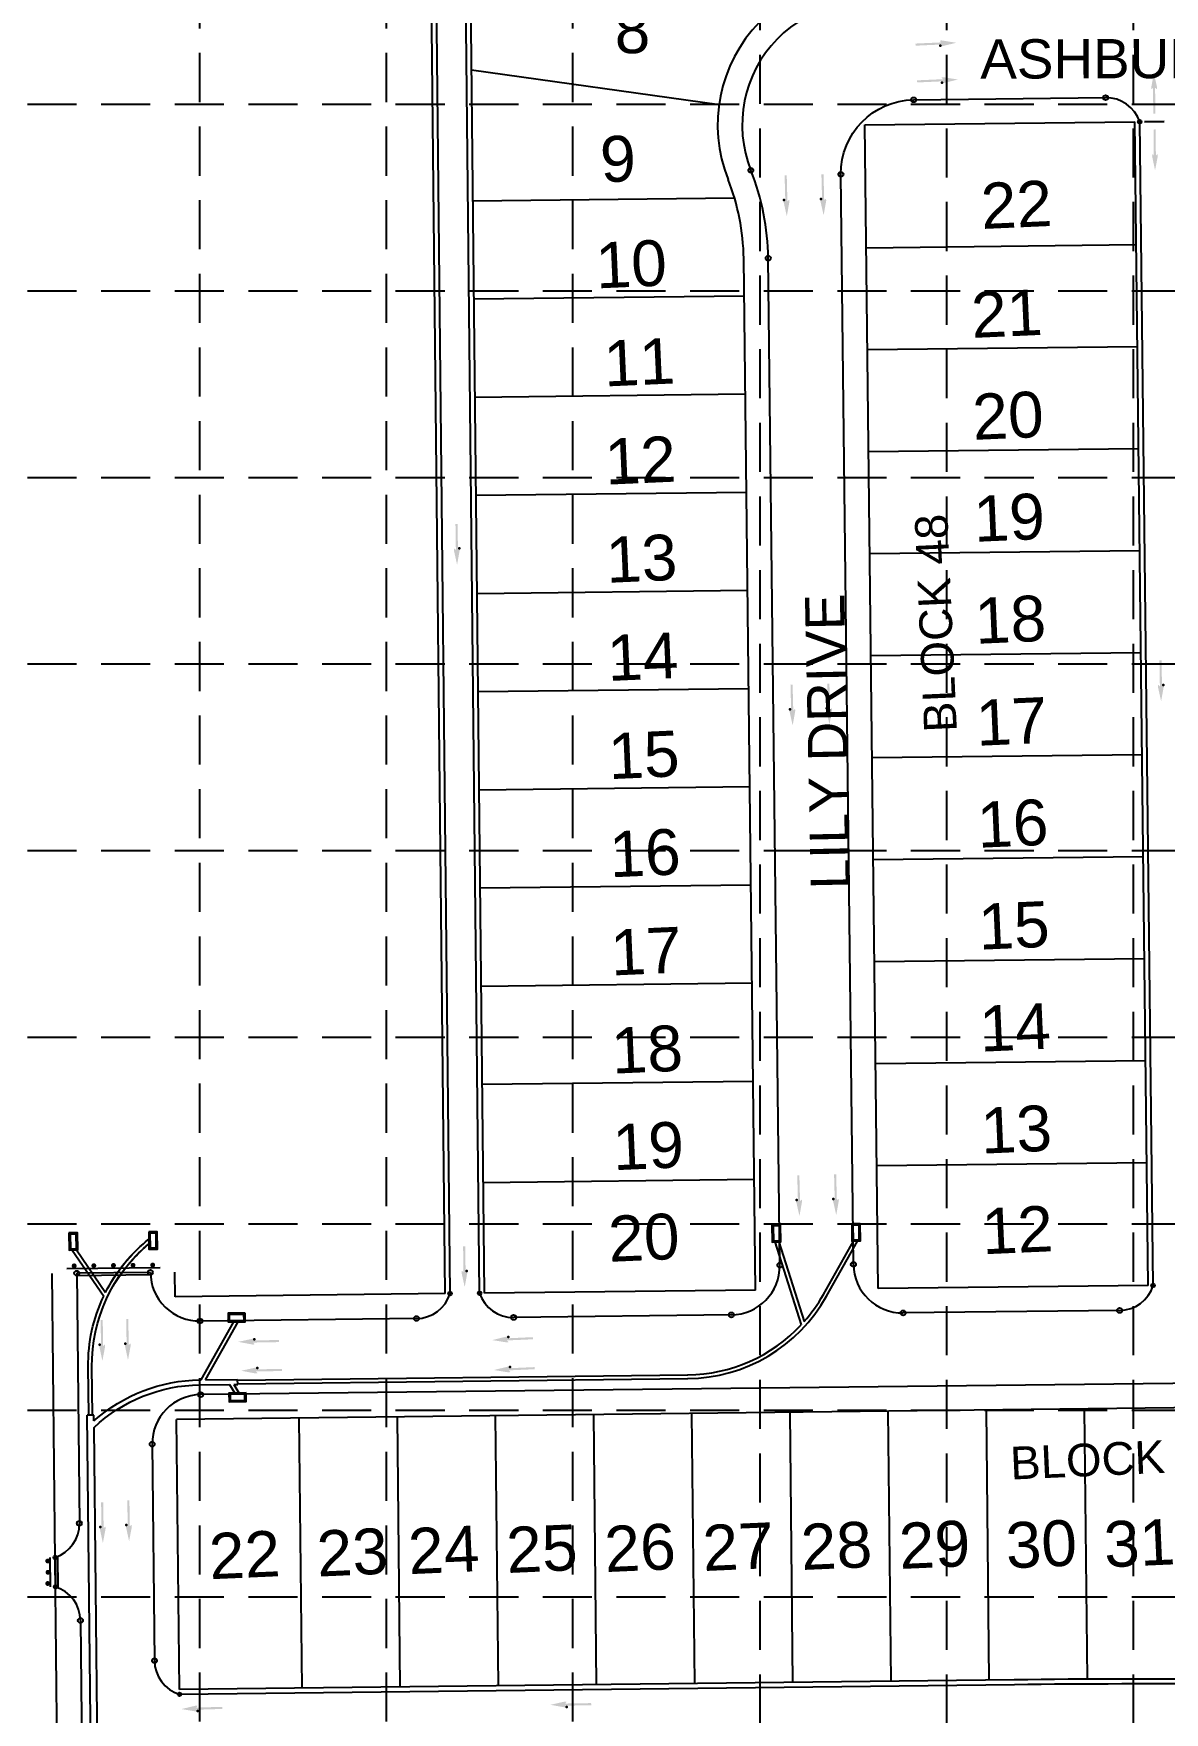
# Model space of a CAD drawing. Header units: feet. Extents: x 6037 to 11520, y 4436 to 7866.
# Drawn here: x 6906 to 7424, y 6611 to 7381 of the extents above; entities that cross this region are included whole.
import ezdxf
from ezdxf.enums import TextEntityAlignment as Align

# ---------------------------------------------------------------- set-up
doc = ezdxf.new("R2010")
doc.units = ezdxf.units.FT
doc.header["$LTSCALE"] = 0.4
doc.header["$MEASUREMENT"] = 0
doc.linetypes.add('DASHED2', pattern=[0.375, 0.25, -0.125])
doc.linetypes.add('HIDDEN', pattern=[0.375, 0.25, -0.125])
for name, color, linetype in [('1 BLOCK NUMBER', 7, 'Continuous'), ('1 LOT NUMBER', 7, 'Continuous'), ('1 STREET NAMES', 7, 'Continuous'), ('grid', 254, 'HIDDEN'), ('LOTLINE', 7, 'Continuous'), ('PAVING', 7, 'Continuous'), ('ROW', 7, 'Continuous'), ('STORM', 7, 'Continuous'), ('STORM INLET', 7, 'Continuous')]:
    doc.layers.add(name, color=color, linetype=linetype)
doc.styles.get("Standard").update_dxf_attribs({"font": 'ARIAL.TTF'})

msp = doc.modelspace()

# ---------------------------------------------------------------- hatches: boundary and pattern name
at = {"layer": 'PAVING', "linetype": 'Continuous', "lineweight": 30}
h = msp.add_hatch(color=256, dxfattribs=at)
edge = h.paths.add_edge_path()
edge.add_line((7321.29, 7377.57), (7321.94, 7376.92))
edge.add_line((7321.94, 7376.92), (7310.04, 7376.39))
edge.add_line((7310.04, 7376.39), (7310.09, 7375.42))
edge.add_line((7310.09, 7375.42), (7321.98, 7375.95))
edge.add_line((7321.98, 7375.95), (7321.4, 7375.36))
edge.add_line((7321.4, 7375.36), (7321.4, 7375.36))
edge.add_ellipse((7322.01, 7375.33), major_axis=(-0.63, -0.028), ratio=0.285714, start_angle=342.81733, end_angle=484.72693)
edge.add_line((7322.37, 7375.2), (7322.37, 7375.2))
edge.add_line((7322.37, 7375.2), (7328.76, 7376.76))
edge.add_line((7328.76, 7376.76), (7322.26, 7377.8))
edge.add_line((7322.26, 7377.8), (7322.26, 7377.81))
edge.add_ellipse((7321.9, 7377.64), major_axis=(-0.63, -0.028), ratio=0.285714, start_angle=234.16847, end_angle=374.49672)
edge.add_line((7321.29, 7377.57), (7321.29, 7377.57))
edge.add_line((7321.29, 7377.57), (7321.29, 7377.57))
h = msp.add_hatch(color=256, dxfattribs=at)
edge = h.paths.add_edge_path()
edge.add_line((7322.04, 7360.71), (7322.69, 7360.05))
edge.add_line((7322.69, 7360.05), (7310.79, 7359.53))
edge.add_line((7310.79, 7359.53), (7310.84, 7358.56))
edge.add_line((7310.84, 7358.56), (7322.73, 7359.09))
edge.add_line((7322.73, 7359.09), (7322.15, 7358.5))
edge.add_line((7322.15, 7358.5), (7322.15, 7358.5))
edge.add_ellipse((7322.75, 7358.47), major_axis=(-0.63, -0.028), ratio=0.285714, start_angle=342.81733, end_angle=484.72693)
edge.add_line((7323.12, 7358.34), (7323.12, 7358.34))
edge.add_line((7323.12, 7358.34), (7329.5, 7359.9))
edge.add_line((7329.5, 7359.9), (7323.01, 7360.94))
edge.add_line((7323.01, 7360.94), (7323.01, 7360.94))
edge.add_ellipse((7322.65, 7360.78), major_axis=(-0.63, -0.028), ratio=0.285714, start_angle=234.16847, end_angle=374.49672)
edge.add_line((7322.04, 7360.71), (7322.04, 7360.71))
edge.add_line((7322.04, 7360.71), (7322.04, 7360.71))
h = msp.add_hatch(color=256, dxfattribs=at)
edge = h.paths.add_edge_path()
edge.add_line((7418.38, 7355.49), (7418.93, 7356.1))
edge.add_line((7418.93, 7356.1), (7419.09, 7344.19))
edge.add_line((7419.09, 7344.19), (7420.06, 7344.2))
edge.add_line((7420.06, 7344.2), (7419.9, 7356.11))
edge.add_line((7419.9, 7356.11), (7420.59, 7355.5))
edge.add_line((7420.59, 7355.5), (7420.59, 7355.5))
edge.add_ellipse((7420.63, 7356.11), major_axis=(0.008, -0.63), ratio=0.285714, start_angle=345.50328, end_angle=485.83153)
edge.add_line((7420.77, 7356.48), (7420.77, 7356.48))
edge.add_line((7420.77, 7356.48), (7419.36, 7362.91))
edge.add_line((7419.36, 7362.91), (7418.16, 7356.44))
edge.add_line((7418.16, 7356.44), (7418.17, 7356.44))
edge.add_ellipse((7418.32, 7356.09), major_axis=(0.008, -0.63), ratio=0.285714, start_angle=235.27307, end_angle=377.18267)
edge.add_line((7418.38, 7355.49), (7418.38, 7355.49))
edge.add_line((7418.38, 7355.49), (7418.38, 7355.49))
edge.add_line((7418.38, 7355.49), (7418.38, 7355.49))
h = msp.add_hatch(color=256, dxfattribs=at)
edge = h.paths.add_edge_path()
edge.add_line((7418.73, 7325.69), (7419.3, 7325.08))
edge.add_line((7419.3, 7325.08), (7419.18, 7336.99))
edge.add_line((7419.18, 7336.99), (7420.14, 7337))
edge.add_line((7420.14, 7337), (7420.26, 7325.1))
edge.add_line((7420.26, 7325.1), (7420.94, 7325.72))
edge.add_line((7420.94, 7325.72), (7420.94, 7325.72))
edge.add_ellipse((7420.99, 7325.11), major_axis=(-0.006, 0.63), ratio=0.285714, start_angle=-125.83153, end_angle=14.49672, ccw=False)
edge.add_line((7421.14, 7324.74), (7421.14, 7324.75))
edge.add_line((7421.14, 7324.75), (7419.88, 7318.29))
edge.add_line((7419.88, 7318.29), (7418.54, 7324.72))
edge.add_line((7418.54, 7324.72), (7418.54, 7324.72))
edge.add_ellipse((7418.68, 7325.08), major_axis=(-0.006, 0.63), ratio=0.285714, start_angle=-17.18267, end_angle=124.72693, ccw=False)
edge.add_line((7418.73, 7325.69), (7418.73, 7325.69))
edge.add_line((7418.73, 7325.69), (7418.73, 7325.69))
edge.add_line((7418.73, 7325.69), (7418.73, 7325.69))
h = msp.add_hatch(color=256, dxfattribs=at)
edge = h.paths.add_edge_path()
edge.add_line((7252.01, 7304.69), (7251.34, 7304.05))
edge.add_line((7251.34, 7304.05), (7251.03, 7315.96))
edge.add_line((7251.03, 7315.96), (7250.06, 7315.93))
edge.add_line((7250.06, 7315.93), (7250.37, 7304.03))
edge.add_line((7250.37, 7304.03), (7249.8, 7304.61))
edge.add_line((7249.8, 7304.61), (7249.79, 7304.61))
edge.add_ellipse((7249.76, 7304.01), major_axis=(-0.017, 0.63), ratio=0.285714, start_angle=342.81733, end_angle=484.72693)
edge.add_line((7249.62, 7303.65), (7249.62, 7303.65))
edge.add_line((7249.62, 7303.65), (7251.07, 7297.24))
edge.add_line((7251.07, 7297.24), (7252.22, 7303.71))
edge.add_line((7252.22, 7303.71), (7252.23, 7303.71))
edge.add_ellipse((7252.07, 7304.08), major_axis=(-0.017, 0.63), ratio=0.285714, start_angle=234.16847, end_angle=374.49672)
edge.add_line((7252.01, 7304.69), (7252.01, 7304.69))
edge.add_line((7252.01, 7304.69), (7252.01, 7304.69))
h = msp.add_hatch(color=256, dxfattribs=at)
edge = h.paths.add_edge_path()
edge.add_line((7268.88, 7305.13), (7268.21, 7304.5))
edge.add_line((7268.21, 7304.5), (7267.9, 7316.4))
edge.add_line((7267.9, 7316.4), (7266.93, 7316.37))
edge.add_line((7266.93, 7316.37), (7267.25, 7304.47))
edge.add_line((7267.25, 7304.47), (7266.67, 7305.06))
edge.add_line((7266.67, 7305.06), (7266.67, 7305.06))
edge.add_ellipse((7266.63, 7304.46), major_axis=(-0.017, 0.63), ratio=0.285714, start_angle=342.81733, end_angle=484.72693)
edge.add_line((7266.49, 7304.09), (7266.49, 7304.1))
edge.add_line((7266.49, 7304.1), (7267.94, 7297.68))
edge.add_line((7267.94, 7297.68), (7269.1, 7304.16))
edge.add_line((7269.1, 7304.16), (7269.1, 7304.16))
edge.add_ellipse((7268.94, 7304.52), major_axis=(-0.017, 0.63), ratio=0.285714, start_angle=234.16847, end_angle=374.49672)
edge.add_line((7268.88, 7305.13), (7268.88, 7305.13))
edge.add_line((7268.88, 7305.13), (7268.88, 7305.13))
at = {"layer": 'PAVING', "linetype": 'Continuous', "lineweight": 30, "extrusion": (0, 0, -1)}
h = msp.add_hatch(color=256, dxfattribs=at)
edge = h.paths.add_edge_path()
edge.add_line((-7098.65, 7144.89), (-7099.35, 7144.29))
edge.add_line((-7099.35, 7144.29), (-7099.16, 7156.2))
edge.add_line((-7099.16, 7156.2), (-7100.13, 7156.21))
edge.add_line((-7100.13, 7156.21), (-7100.31, 7144.3))
edge.add_line((-7100.31, 7144.3), (-7100.87, 7144.91))
edge.add_line((-7100.87, 7144.91), (-7100.87, 7144.92))
edge.add_ellipse((-7100.93, 7144.31), major_axis=(0.01, 0.63), ratio=0.285714, start_angle=342.81733, end_angle=484.72693)
edge.add_line((-7101.08, 7143.96), (-7101.08, 7143.96))
edge.add_line((-7101.08, 7143.96), (-7099.9, 7137.49))
edge.add_line((-7099.9, 7137.49), (-7098.48, 7143.91))
edge.add_line((-7098.48, 7143.91), (-7098.48, 7143.91))
edge.add_ellipse((-7098.62, 7144.28), major_axis=(0.01, 0.63), ratio=0.285714, start_angle=234.16847, end_angle=374.49672)
edge.add_line((-7098.65, 7144.9), (-7098.65, 7144.89))
edge.add_line((-7098.65, 7144.89), (-7098.65, 7144.89))
h = msp.add_hatch(color=256, dxfattribs=at)
edge = h.paths.add_edge_path()
edge.add_line((-7421.41, 7082.3), (-7422.1, 7081.7))
edge.add_line((-7422.1, 7081.7), (-7421.89, 7093.61))
edge.add_line((-7421.89, 7093.61), (-7422.86, 7093.62))
edge.add_line((-7422.86, 7093.62), (-7423.07, 7081.72))
edge.add_line((-7423.07, 7081.72), (-7423.62, 7082.33))
edge.add_line((-7423.62, 7082.33), (-7423.62, 7082.33))
edge.add_ellipse((-7423.68, 7081.73), major_axis=(0.011, 0.63), ratio=0.285714, start_angle=342.81733, end_angle=484.72693)
edge.add_line((-7423.84, 7081.37), (-7423.84, 7081.38))
edge.add_line((-7423.84, 7081.38), (-7422.67, 7074.9))
edge.add_line((-7422.67, 7074.9), (-7421.23, 7081.32))
edge.add_line((-7421.23, 7081.32), (-7421.23, 7081.32))
edge.add_ellipse((-7421.37, 7081.69), major_axis=(0.011, 0.63), ratio=0.285714, start_angle=234.16847, end_angle=374.49672)
edge.add_line((-7421.41, 7082.31), (-7421.41, 7082.3))
edge.add_line((-7421.41, 7082.3), (-7421.41, 7082.3))
at = {"layer": 'PAVING', "linetype": 'Continuous', "lineweight": 30}
h = msp.add_hatch(color=256, dxfattribs=at)
edge = h.paths.add_edge_path()
edge.add_line((7254.7, 7071.25), (7254.03, 7070.62))
edge.add_line((7254.03, 7070.62), (7253.71, 7082.52))
edge.add_line((7253.71, 7082.52), (7252.75, 7082.49))
edge.add_line((7252.75, 7082.49), (7253.06, 7070.59))
edge.add_line((7253.06, 7070.59), (7252.48, 7071.18))
edge.add_line((7252.48, 7071.18), (7252.48, 7071.18))
edge.add_ellipse((7252.44, 7070.58), major_axis=(-0.017, 0.63), ratio=0.285714, start_angle=342.81733, end_angle=484.72693)
edge.add_line((7252.31, 7070.21), (7252.31, 7070.22))
edge.add_line((7252.31, 7070.22), (7253.75, 7063.8))
edge.add_line((7253.75, 7063.8), (7254.91, 7070.28))
edge.add_line((7254.91, 7070.28), (7254.91, 7070.28))
edge.add_ellipse((7254.76, 7070.64), major_axis=(-0.017, 0.63), ratio=0.285714, start_angle=234.16847, end_angle=374.49672)
edge.add_line((7254.7, 7071.25), (7254.7, 7071.25))
edge.add_line((7254.7, 7071.25), (7254.7, 7071.25))
h = msp.add_hatch(color=256, dxfattribs=at)
edge = h.paths.add_edge_path()
edge.add_line((7271.57, 7071.7), (7270.9, 7071.06))
edge.add_line((7270.9, 7071.06), (7270.59, 7082.97))
edge.add_line((7270.59, 7082.97), (7269.62, 7082.94))
edge.add_line((7269.62, 7082.94), (7269.93, 7071.04))
edge.add_line((7269.93, 7071.04), (7269.36, 7071.63))
edge.add_line((7269.36, 7071.63), (7269.35, 7071.63))
edge.add_ellipse((7269.32, 7071.02), major_axis=(-0.017, 0.63), ratio=0.285714, start_angle=342.81733, end_angle=484.72693)
edge.add_line((7269.18, 7070.66), (7269.18, 7070.66))
edge.add_line((7269.18, 7070.66), (7270.63, 7064.25))
edge.add_line((7270.63, 7064.25), (7271.78, 7070.73))
edge.add_line((7271.78, 7070.73), (7271.78, 7070.72))
edge.add_ellipse((7271.63, 7071.09), major_axis=(-0.017, 0.63), ratio=0.285714, start_angle=234.16847, end_angle=374.49672)
edge.add_line((7271.57, 7071.7), (7271.57, 7071.7))
edge.add_line((7271.57, 7071.7), (7271.57, 7071.7))
h = msp.add_hatch(color=256, dxfattribs=at)
edge = h.paths.add_edge_path()
edge.add_line((7274.68, 6846.77), (7274.01, 6846.14))
edge.add_line((7274.01, 6846.14), (7273.69, 6858.04))
edge.add_line((7273.69, 6858.04), (7272.73, 6858.01))
edge.add_line((7272.73, 6858.01), (7273.04, 6846.11))
edge.add_line((7273.04, 6846.11), (7272.46, 6846.7))
edge.add_line((7272.46, 6846.7), (7272.46, 6846.7))
edge.add_ellipse((7272.42, 6846.1), major_axis=(-0.017, 0.63), ratio=0.285714, start_angle=342.81733, end_angle=484.72693)
edge.add_line((7272.28, 6845.73), (7272.28, 6845.74))
edge.add_line((7272.28, 6845.74), (7273.73, 6839.32))
edge.add_line((7273.73, 6839.32), (7274.89, 6845.8))
edge.add_line((7274.89, 6845.8), (7274.89, 6845.8))
edge.add_ellipse((7274.74, 6846.16), major_axis=(-0.017, 0.63), ratio=0.285714, start_angle=234.16847, end_angle=374.49672)
edge.add_line((7274.67, 6846.77), (7274.68, 6846.77))
edge.add_line((7274.68, 6846.77), (7274.68, 6846.77))
h = msp.add_hatch(color=256, dxfattribs=at)
edge = h.paths.add_edge_path()
edge.add_line((7257.8, 6846.33), (7257.14, 6845.69))
edge.add_line((7257.14, 6845.69), (7256.82, 6857.6))
edge.add_line((7256.82, 6857.6), (7255.85, 6857.57))
edge.add_line((7255.85, 6857.57), (7256.17, 6845.67))
edge.add_line((7256.17, 6845.67), (7255.59, 6846.25))
edge.add_line((7255.59, 6846.25), (7255.59, 6846.25))
edge.add_ellipse((7255.55, 6845.65), major_axis=(-0.017, 0.63), ratio=0.285714, start_angle=342.81733, end_angle=484.72693)
edge.add_line((7255.41, 6845.29), (7255.41, 6845.29))
edge.add_line((7255.41, 6845.29), (7256.86, 6838.88))
edge.add_line((7256.86, 6838.88), (7258.02, 6845.35))
edge.add_line((7258.02, 6845.35), (7258.02, 6845.35))
edge.add_ellipse((7257.86, 6845.72), major_axis=(-0.017, 0.63), ratio=0.285714, start_angle=234.16847, end_angle=374.49672)
edge.add_line((7257.8, 6846.33), (7257.8, 6846.33))
edge.add_line((7257.8, 6846.33), (7257.8, 6846.33))
at = {"layer": 'PAVING', "linetype": 'Continuous', "lineweight": 30, "extrusion": (0, 0, -1)}
h = msp.add_hatch(color=256, dxfattribs=at)
edge = h.paths.add_edge_path()
edge.add_line((-7102.15, 6813.68), (-7102.84, 6813.08))
edge.add_line((-7102.84, 6813.08), (-7102.66, 6824.98))
edge.add_line((-7102.66, 6824.98), (-7103.63, 6824.99))
edge.add_line((-7103.63, 6824.99), (-7103.81, 6813.09))
edge.add_line((-7103.81, 6813.09), (-7104.36, 6813.7))
edge.add_line((-7104.36, 6813.7), (-7104.37, 6813.7))
edge.add_ellipse((-7104.43, 6813.1), major_axis=(0.01, 0.63), ratio=0.285714, start_angle=342.81733, end_angle=484.72693)
edge.add_line((-7104.58, 6812.75), (-7104.58, 6812.75))
edge.add_line((-7104.58, 6812.75), (-7103.4, 6806.28))
edge.add_line((-7103.4, 6806.28), (-7101.98, 6812.7))
edge.add_line((-7101.98, 6812.7), (-7101.98, 6812.7))
edge.add_ellipse((-7102.12, 6813.07), major_axis=(0.01, 0.63), ratio=0.285714, start_angle=234.16847, end_angle=374.49672)
edge.add_line((-7102.15, 6813.68), (-7102.15, 6813.68))
edge.add_line((-7102.15, 6813.68), (-7102.15, 6813.68))
at = {"layer": 'PAVING'}
h = msp.add_hatch(color=256, dxfattribs=at)
edge = h.paths.add_edge_path()
edge.add_arc((6924.36, 6816.02), 1.13, 31.44824, 391.44824)
h = msp.add_hatch(color=256, dxfattribs=at)
edge = h.paths.add_edge_path()
edge.add_arc((6933.36, 6816.11), 1.13, 31.44824, 391.44824)
h = msp.add_hatch(color=256, dxfattribs=at)
edge = h.paths.add_edge_path()
edge.add_arc((6942.36, 6816.21), 1.13, 31.44824, 391.44824)
h = msp.add_hatch(color=256, dxfattribs=at)
edge = h.paths.add_edge_path()
edge.add_arc((6951.36, 6816.3), 1.13, 31.44824, 391.44824)
h = msp.add_hatch(color=256, dxfattribs=at)
edge = h.paths.add_edge_path()
edge.add_arc((6960.36, 6816.4), 1.13, 31.44824, 391.44824)
at = {"layer": 'PAVING', "linetype": 'Continuous', "lineweight": 30}
h = msp.add_hatch(color=256, dxfattribs=at)
edge = h.paths.add_edge_path()
edge.add_line((6938.32, 6779.94), (6937.65, 6779.31))
edge.add_line((6937.65, 6779.31), (6937.45, 6791.22))
edge.add_line((6937.45, 6791.22), (6936.48, 6791.19))
edge.add_line((6936.48, 6791.19), (6936.68, 6779.29))
edge.add_line((6936.68, 6779.29), (6936.11, 6779.89))
edge.add_line((6936.11, 6779.89), (6936.11, 6779.89))
edge.add_ellipse((6936.06, 6779.28), major_axis=(-0.01, 0.63), ratio=0.285714, start_angle=342.81733, end_angle=484.72693)
edge.add_line((6935.92, 6778.92), (6935.92, 6778.92))
edge.add_line((6935.92, 6778.92), (6937.3, 6772.5))
edge.add_line((6937.3, 6772.5), (6938.53, 6778.96))
edge.add_line((6938.53, 6778.96), (6938.53, 6778.96))
edge.add_ellipse((6938.38, 6779.33), major_axis=(-0.01, 0.63), ratio=0.285714, start_angle=234.16847, end_angle=374.49672)
edge.add_line((6938.32, 6779.94), (6938.32, 6779.94))
edge.add_line((6938.32, 6779.94), (6938.32, 6779.94))
h = msp.add_hatch(color=256, dxfattribs=at)
edge = h.paths.add_edge_path()
edge.add_line((6950.05, 6780.36), (6949.37, 6779.73))
edge.add_line((6949.37, 6779.73), (6949.18, 6791.64))
edge.add_line((6949.18, 6791.64), (6948.21, 6791.62))
edge.add_line((6948.21, 6791.62), (6948.41, 6779.71))
edge.add_line((6948.41, 6779.71), (6947.83, 6780.31))
edge.add_line((6947.83, 6780.31), (6947.83, 6780.31))
edge.add_ellipse((6947.79, 6779.71), major_axis=(-0.01, 0.63), ratio=0.285714, start_angle=342.81733, end_angle=484.72693)
edge.add_line((6947.65, 6779.34), (6947.65, 6779.35))
edge.add_line((6947.65, 6779.35), (6949.03, 6772.92))
edge.add_line((6949.03, 6772.92), (6950.25, 6779.38))
edge.add_line((6950.25, 6779.38), (6950.25, 6779.38))
edge.add_ellipse((6950.1, 6779.75), major_axis=(-0.01, 0.63), ratio=0.285714, start_angle=234.16847, end_angle=374.49672)
edge.add_line((6950.05, 6780.36), (6950.05, 6780.36))
edge.add_line((6950.05, 6780.36), (6950.05, 6780.36))
h = msp.add_hatch(color=256, dxfattribs=at)
edge = h.paths.add_edge_path()
edge.add_line((7006.99, 6780.19), (7006.36, 6780.86))
edge.add_line((7006.36, 6780.86), (7018.27, 6781.07))
edge.add_line((7018.27, 6781.07), (7018.25, 6782.04))
edge.add_line((7018.25, 6782.04), (7006.34, 6781.83))
edge.add_line((7006.34, 6781.83), (7006.94, 6782.4))
edge.add_line((7006.94, 6782.4), (7006.94, 6782.4))
edge.add_ellipse((7006.34, 6782.45), major_axis=(0.63, 0.011), ratio=0.285714, start_angle=342.81733, end_angle=484.72693)
edge.add_line((7005.97, 6782.59), (7005.98, 6782.59))
edge.add_line((7005.98, 6782.59), (6999.55, 6781.19))
edge.add_line((6999.55, 6781.19), (7006.02, 6779.98))
edge.add_line((7006.02, 6779.98), (7006.02, 6779.98))
edge.add_ellipse((7006.38, 6780.13), major_axis=(0.63, 0.011), ratio=0.285714, start_angle=234.16847, end_angle=374.49672)
edge.add_line((7006.99, 6780.19), (7006.99, 6780.19))
edge.add_line((7006.99, 6780.19), (7006.99, 6780.19))
h = msp.add_hatch(color=256, dxfattribs=at)
edge = h.paths.add_edge_path()
edge.add_line((7123.48, 6781.19), (7122.83, 6781.84))
edge.add_line((7122.83, 6781.84), (7134.73, 6782.37))
edge.add_line((7134.73, 6782.37), (7134.68, 6783.34))
edge.add_line((7134.68, 6783.34), (7122.79, 6782.81))
edge.add_line((7122.79, 6782.81), (7123.37, 6783.4))
edge.add_line((7123.37, 6783.4), (7123.37, 6783.4))
edge.add_ellipse((7122.76, 6783.43), major_axis=(0.63, 0.028), ratio=0.285714, start_angle=342.81733, end_angle=484.72693)
edge.add_line((7122.4, 6783.56), (7122.4, 6783.56))
edge.add_line((7122.4, 6783.56), (7116.01, 6782))
edge.add_line((7116.01, 6782), (7122.51, 6780.96))
edge.add_line((7122.51, 6780.96), (7122.51, 6780.96))
edge.add_ellipse((7122.87, 6781.12), major_axis=(0.63, 0.028), ratio=0.285714, start_angle=234.16847, end_angle=374.49672)
edge.add_line((7123.48, 6781.19), (7123.48, 6781.19))
edge.add_line((7123.48, 6781.19), (7123.48, 6781.19))
h = msp.add_hatch(color=256, dxfattribs=at)
edge = h.paths.add_edge_path()
edge.add_line((7008.32, 6766.94), (7007.69, 6767.61))
edge.add_line((7007.69, 6767.61), (7019.6, 6767.82))
edge.add_line((7019.6, 6767.82), (7019.58, 6768.79))
edge.add_line((7019.58, 6768.79), (7007.67, 6768.58))
edge.add_line((7007.67, 6768.58), (7008.27, 6769.15))
edge.add_line((7008.27, 6769.15), (7008.27, 6769.15))
edge.add_ellipse((7007.66, 6769.19), major_axis=(0.63, 0.011), ratio=0.285714, start_angle=342.81733, end_angle=484.72693)
edge.add_line((7007.3, 6769.34), (7007.3, 6769.34))
edge.add_line((7007.3, 6769.34), (7000.88, 6767.94))
edge.add_line((7000.88, 6767.94), (7007.35, 6766.73))
edge.add_line((7007.35, 6766.73), (7007.34, 6766.73))
edge.add_ellipse((7007.71, 6766.88), major_axis=(0.63, 0.011), ratio=0.285714, start_angle=234.16847, end_angle=374.49672)
edge.add_line((7008.32, 6766.94), (7008.32, 6766.94))
edge.add_line((7008.32, 6766.94), (7008.32, 6766.94))
h = msp.add_hatch(color=256, dxfattribs=at)
edge = h.paths.add_edge_path()
edge.add_line((7124.24, 6767.46), (7123.59, 6768.12))
edge.add_line((7123.59, 6768.12), (7135.49, 6768.64))
edge.add_line((7135.49, 6768.64), (7135.44, 6769.61))
edge.add_line((7135.44, 6769.61), (7123.55, 6769.08))
edge.add_line((7123.55, 6769.08), (7124.12, 6769.67))
edge.add_line((7124.12, 6769.67), (7124.12, 6769.67))
edge.add_ellipse((7123.52, 6769.7), major_axis=(0.63, 0.028), ratio=0.285714, start_angle=342.81733, end_angle=484.72693)
edge.add_line((7123.16, 6769.83), (7123.16, 6769.83))
edge.add_line((7123.16, 6769.83), (7116.77, 6768.27))
edge.add_line((7116.77, 6768.27), (7123.27, 6767.23))
edge.add_line((7123.27, 6767.23), (7123.27, 6767.23))
edge.add_ellipse((7123.63, 6767.39), major_axis=(0.63, 0.028), ratio=0.285714, start_angle=234.16847, end_angle=374.49672)
edge.add_line((7124.24, 6767.46), (7124.24, 6767.46))
edge.add_line((7124.24, 6767.46), (7124.24, 6767.46))
h = msp.add_hatch(color=256, dxfattribs=at)
edge = h.paths.add_edge_path()
edge.add_line((6938.54, 6696.39), (6937.86, 6695.76))
edge.add_line((6937.86, 6695.76), (6937.67, 6707.67))
edge.add_line((6937.67, 6707.67), (6936.7, 6707.65))
edge.add_line((6936.7, 6707.65), (6936.89, 6695.75))
edge.add_line((6936.89, 6695.75), (6936.32, 6696.34))
edge.add_line((6936.32, 6696.34), (6936.32, 6696.34))
edge.add_ellipse((6936.28, 6695.74), major_axis=(-0.01, 0.63), ratio=0.285714, start_angle=342.81733, end_angle=484.72693)
edge.add_line((6936.14, 6695.38), (6936.14, 6695.38))
edge.add_line((6936.14, 6695.38), (6937.52, 6688.95))
edge.add_line((6937.52, 6688.95), (6938.74, 6695.42))
edge.add_line((6938.74, 6695.42), (6938.74, 6695.42))
edge.add_ellipse((6938.59, 6695.78), major_axis=(-0.01, 0.63), ratio=0.285714, start_angle=234.16847, end_angle=374.49672)
edge.add_line((6938.54, 6696.39), (6938.54, 6696.39))
edge.add_line((6938.54, 6696.39), (6938.54, 6696.39))
h = msp.add_hatch(color=256, dxfattribs=at)
edge = h.paths.add_edge_path()
edge.add_line((6950.55, 6697.22), (6949.88, 6696.59))
edge.add_line((6949.88, 6696.59), (6949.68, 6708.5))
edge.add_line((6949.68, 6708.5), (6948.72, 6708.48))
edge.add_line((6948.72, 6708.48), (6948.91, 6696.58))
edge.add_line((6948.91, 6696.58), (6948.34, 6697.17))
edge.add_line((6948.34, 6697.17), (6948.34, 6697.17))
edge.add_ellipse((6948.3, 6696.57), major_axis=(-0.01, 0.63), ratio=0.285714, start_angle=342.81733, end_angle=484.72693)
edge.add_line((6948.15, 6696.21), (6948.15, 6696.21))
edge.add_line((6948.15, 6696.21), (6949.54, 6689.78))
edge.add_line((6949.54, 6689.78), (6950.76, 6696.25))
edge.add_line((6950.76, 6696.25), (6950.76, 6696.25))
edge.add_ellipse((6950.61, 6696.61), major_axis=(-0.01, 0.63), ratio=0.285714, start_angle=234.16847, end_angle=374.49672)
edge.add_line((6950.55, 6697.22), (6950.55, 6697.22))
edge.add_line((6950.55, 6697.22), (6950.55, 6697.22))
at = {"layer": 'PAVING'}
h = msp.add_hatch(color=256, dxfattribs=at)
edge = h.paths.add_edge_path()
edge.add_arc((6912.25, 6680.72), 1.13, 121.44803, 481.44803)
h = msp.add_hatch(color=256, dxfattribs=at)
edge = h.paths.add_edge_path()
edge.add_arc((6912.36, 6675.55), 1.13, 121.44803, 481.44803)
h = msp.add_hatch(color=256, dxfattribs=at)
edge = h.paths.add_edge_path()
edge.add_arc((6912.24, 6670.4), 1.13, 121.44803, 481.44803)
at = {"layer": 'PAVING', "linetype": 'Continuous', "lineweight": 30, "extrusion": (0, 0, -1)}
h = msp.add_hatch(color=256, dxfattribs=at)
edge = h.paths.add_edge_path()
edge.add_line((-6980.91, 6614.21), (-6980.31, 6613.51))
edge.add_line((-6980.31, 6613.51), (-6992.22, 6613.86))
edge.add_line((-6992.22, 6613.86), (-6992.24, 6612.89))
edge.add_line((-6992.24, 6612.89), (-6980.34, 6612.54))
edge.add_line((-6980.34, 6612.54), (-6980.96, 6611.99))
edge.add_line((-6980.96, 6611.99), (-6980.96, 6611.99))
edge.add_ellipse((-6980.36, 6611.92), major_axis=(-0.63, 0.019), ratio=0.285714, start_angle=342.81733, end_angle=484.72693)
edge.add_line((-6980.01, 6611.76), (-6980.01, 6611.76))
edge.add_line((-6980.01, 6611.76), (-6973.52, 6612.85))
edge.add_line((-6973.52, 6612.85), (-6979.93, 6614.37))
edge.add_line((-6979.93, 6614.37), (-6979.92, 6614.37))
edge.add_ellipse((-6980.3, 6614.23), major_axis=(-0.63, 0.019), ratio=0.285714, start_angle=234.16847, end_angle=374.49672)
edge.add_line((-6980.91, 6614.21), (-6980.91, 6614.21))
edge.add_line((-6980.91, 6614.21), (-6980.91, 6614.21))
h = msp.add_hatch(color=256, dxfattribs=at)
edge = h.paths.add_edge_path()
edge.add_line((-7150.07, 6616.06), (-7149.46, 6615.37))
edge.add_line((-7149.46, 6615.37), (-7161.37, 6615.57))
edge.add_line((-7161.37, 6615.57), (-7161.38, 6614.6))
edge.add_line((-7161.38, 6614.6), (-7149.48, 6614.4))
edge.add_line((-7149.48, 6614.4), (-7150.09, 6613.85))
edge.add_line((-7150.09, 6613.85), (-7150.09, 6613.84))
edge.add_ellipse((-7149.49, 6613.78), major_axis=(-0.63, 0.011), ratio=0.285714, start_angle=342.81733, end_angle=484.72693)
edge.add_line((-7149.14, 6613.63), (-7149.14, 6613.63))
edge.add_line((-7149.14, 6613.63), (-7142.67, 6614.8))
edge.add_line((-7142.67, 6614.8), (-7149.09, 6616.23))
edge.add_line((-7149.09, 6616.23), (-7149.09, 6616.23))
edge.add_ellipse((-7149.46, 6616.09), major_axis=(-0.63, 0.011), ratio=0.285714, start_angle=234.16847, end_angle=374.49672)
edge.add_line((-7150.07, 6616.06), (-7150.07, 6616.06))
edge.add_line((-7150.07, 6616.06), (-7150.07, 6616.06))

# ---------------------------------------------------------------- linework, layer by layer
at = {"layer": 'grid', "color": 252, "linetype": 'DASHED2', "ltscale": 225}
for p, q in [((6981.81, 7777.07), (6981.81, 4782.14)), ((7067.35, 7777.07), (7067.35, 4782.14)), ((7152.88, 7777.07), (7152.88, 4782.14)), ((7238.71, 7776.26), (7238.71, 4782.14)), ((7324.24, 7776.26), (7324.24, 4782.14)), ((7409.78, 7776.26), (7409.78, 4782.14)), ((6126.74, 7348.58), (11429.95, 7348.58)), ((6126.74, 7263.05), (11429.95, 7263.05)), ((6126.74, 7177.51), (11429.95, 7177.51)), ((6126.74, 7091.98), (11429.95, 7091.98)), ((6126.74, 7006.44), (11429.95, 7006.44)), ((6126.74, 6920.91), (11429.95, 6920.91)), ((6126.74, 6835.37), (11429.95, 6835.37)), ((6126.74, 6749.84), (11429.95, 6749.84)), ((6126.74, 6664.3), (11429.95, 6664.3))]:
    msp.add_line(p, q, dxfattribs=at)
at = {"layer": 'LOTLINE'}
for p, q in [((7106.51, 7364.42), (7219.99, 7348.47)), ((7227.08, 7305.57), (7107.15, 7304.19)), ((7287.5, 7282.81), (7411.26, 7284.24)), ((7231.49, 7260.61), (7107.62, 7259.18)), ((7288.03, 7236.06), (7411.8, 7237.49)), ((7232.01, 7215.6), (7108.1, 7214.18)), ((7288.57, 7189.31), (7412.34, 7190.74)), ((7232.52, 7170.6), (7108.57, 7169.17)), ((7289.11, 7142.56), (7412.88, 7143.99)), ((7233.04, 7125.59), (7109.05, 7124.17)), ((7289.65, 7095.82), (7413.41, 7097.24)), ((7233.56, 7080.59), (7109.52, 7079.16)), ((7290.19, 7049.07), (7413.95, 7050.49)), ((7234.08, 7035.58), (7110, 7034.15)), ((7290.73, 7002.32), (7414.49, 7003.74)), ((7234.6, 6990.58), (7110.47, 6989.15)), ((7291.26, 6955.57), (7415.03, 6956.99)), ((7235.11, 6945.57), (7110.95, 6944.14)), ((7291.8, 6908.82), (7415.57, 6910.24)), ((7235.63, 6900.57), (7111.43, 6899.14)), ((7292.34, 6862.07), (7416.11, 6863.49)), ((7236.15, 6855.56), (7111.9, 6854.13)), ((7388.87, 6626.53), (7387.56, 6750.4)), ((7028.83, 6622.49), (7027.52, 6746.26)), ((7073.83, 6623.01), (7072.52, 6746.77)), ((7118.84, 6623.52), (7117.53, 6747.29)), ((7163.84, 6624.04), (7162.54, 6747.81)), ((7208.85, 6624.56), (7207.54, 6748.33)), ((7253.85, 6625.08), (7252.55, 6748.85)), ((7298.86, 6625.6), (7297.55, 6749.36)), ((7343.87, 6626.12), (7342.56, 6749.88))]:
    msp.add_line(p, q, dxfattribs=at)
at = {"layer": 'PAVING'}
for p, q in [((7096.68, 6803.31), (7089.62, 7471.79)), ((7110.19, 6803.47), (7103.12, 7472.03)), ((7309.22, 7350.58), (7397.23, 7351.59)), ((7419.01, 6807.03), (7412.86, 7340.52)), ((7281.61, 6816.7), (7275.86, 7316.44)), ((7247.86, 6816.31), (7242.54, 7277.96)), ((6921, 6814.85), (6963.75, 6815.3)), ((6959.3, 6813.01), (6925.54, 6812.65)), ((6925.54, 6812.65), (6926.75, 6697.98)), ((6959.34, 6811.88), (6925.55, 6811.53)), ((7081.3, 6791.89), (6982.06, 6790.74)), ((7225.61, 6793.55), (7125.82, 6792.4)), ((7403.63, 6795.6), (7304.37, 6794.45)), ((7587.17, 6763.95), (6982.37, 6756.99)), ((6960.13, 6734.25), (6961.18, 6635.02)), ((6913.56, 6668.83), (6913.42, 6682.33)), ((6915.67, 6682.36), (6915.81, 6668.85)), ((6916.79, 6682.65), (6916.94, 6668.59)), ((6927.22, 6653.47), (6928.27, 6554.21)), ((7355.4, 6624), (6972.71, 6619.59))]:
    msp.add_line(p, q, dxfattribs=at)
at = {"layer": 'PAVING', "linetype": 'Continuous', "lineweight": 30}
msp.add_line((7424.12, 7340.63), (7415.11, 7340.57), dxfattribs=at)
at = {"layer": 'PAVING'}
for centre, radius in [((7309.22, 7350.58), 1.13), ((7397.23, 7351.59), 1.13), ((7412.86, 7340.52), 0.844), ((7234.57, 7318.27), 1.13), ((7275.86, 7316.44), 1.13), ((7242.54, 7277.96), 1.13), ((6925.54, 6812.65), 1.13), ((6959.3, 6813.01), 1.13), ((7247.86, 6816.31), 1.13), ((7281.61, 6816.7), 1.13), ((7096.68, 6803.31), 0.844), ((7110.19, 6803.47), 0.844), ((7419.01, 6807.03), 0.844), ((7403.63, 6795.6), 1.13), ((6982.06, 6790.74), 1.13), ((7081.3, 6791.89), 1.13), ((7125.82, 6792.4), 1.13), ((7225.61, 6793.55), 1.13), ((7304.37, 6794.45), 1.13), ((6982.37, 6756.99), 1.13), ((6960.13, 6734.25), 1.13), ((6926.75, 6697.98), 1.13), ((6915.67, 6682.36), 0.844), ((6915.81, 6668.85), 0.844), ((6927.22, 6653.47), 1.13), ((6961.18, 6635.02), 1.13), ((6972.71, 6619.59), 0.844)]:
    msp.add_circle(centre, radius, dxfattribs=at)
for centre, radius, start, end in [((7286.85, 7339.07), 56.26, 69.62013, 201.69907), ((7397.41, 7335.28), 16.32, 18.73961, 90.6596), ((7130.03, 7276.67), 112.52, 0.6596, 21.69907), ((6981.8, 6813.25), 22.5, 180.60531, 270.6596), ((7225.35, 6816.05), 22.5, 270.6596, 0.6596), ((7304.11, 6816.96), 22.5, 180.6596, 270.6596), ((7403.44, 6811.91), 16.32, 270.6596, 342.57959), ((7081.12, 6808.2), 16.32, 270.6596, 342.57171), ((7125.64, 6808.71), 16.32, 198.73173, 270.6596), ((6982.63, 6734.49), 22.5, 90.6596, 180.60492), ((6910.44, 6697.81), 16.32, 288.68559, 0.60531), ((6910.91, 6653.29), 16.32, 0.61764, 72.52553), ((6977.49, 6635.19), 16.32, 180.60472, 252.96588), ((7420.24, 991.55), 5632.82, 89.65834, 90.6596)]:
    msp.add_arc(centre, radius, start, end, dxfattribs=at)
at = {"layer": 'PAVING', "extrusion": (0, 0, -1)}
msp.add_arc((-7309.61, 7316.83), 33.76, 359.3404, 89.3404, dxfattribs=at)
at = {"layer": 'PAVING', "linetype": 'Continuous', "lineweight": 30}
for p in [(7321.4, 7375.36), (7322.15, 7358.5), (7249.8, 7304.61), (7266.67, 7305.06), (7252.48, 7071.18), (7269.36, 7071.63), (7255.59, 6846.25), (7272.46, 6846.7), (7006.94, 6782.4), (7123.37, 6783.4), (6936.11, 6779.89), (6947.83, 6780.31), (7008.27, 6769.15), (7124.12, 6769.67), (6936.32, 6696.34), (6948.34, 6697.17)]:
    msp.add_point(p, dxfattribs=at)
at = {"layer": 'PAVING', "linetype": 'Continuous', "lineweight": 30, "extrusion": (0, 0, -1)}
for p in [(7100.87, 7144.91), (7423.62, 7082.33), (7104.36, 6813.7), (6980.96, 6611.99), (7150.09, 6613.85)]:
    msp.add_point(p, dxfattribs=at)
at = {"layer": 'ROW'}
for p, q in [((7094.43, 6803.29), (7087.37, 7471.77)), ((7112.44, 6803.5), (7105.37, 7472.06)), ((7286.85, 7339.07), (7410.61, 7340.5)), ((7292.99, 6805.58), (7286.85, 7339.07)), ((7416.76, 6807), (7410.61, 7340.5)), ((7236.73, 6804.93), (7231.29, 7277.83)), ((6917.14, 6542.84), (6914.29, 6812.53)), ((6970.67, 6801.87), (6970.55, 6813.13)), ((7236.73, 6804.93), (7112.44, 6803.5)), ((7416.76, 6807), (7292.99, 6805.58)), ((7094.43, 6803.29), (6970.67, 6801.87)), ((7587.3, 6752.7), (6971.26, 6745.61)), ((6972.57, 6621.84), (6971.26, 6745.61)), ((7355.37, 6626.25), (6972.57, 6621.84))]:
    msp.add_line(p, q, dxfattribs=at)
for centre, radius, start, end in [((7286.85, 7339.07), 67.51, 69.62013, 201.69907), ((7130.03, 7276.67), 101.27, 0.6596, 21.69907), ((7420.24, 991.55), 5635.07, 89.65834, 90.6596)]:
    msp.add_arc(centre, radius, start, end, dxfattribs=at)
at = {"layer": 'STORM', "color": 5}
for p, q in [((7245.61, 6826.97), (7257.68, 6789.02)), ((7247.38, 6826.99), (7258.99, 6790.47)), ((6923.37, 6823.29), (6937.89, 6802.14)), ((6925.41, 6823.31), (6938.75, 6803.88)), ((6982.61, 6763.74), (6997.57, 6790.36)), ((6984.56, 6763.77), (6999.52, 6790.38)), ((6981.98, 6763.74), (6982.61, 6763.74)), ((6982.01, 6761.49), (6995.63, 6761.64)), ((6984.56, 6763.77), (6999.3, 6763.93)), ((6995.63, 6761.64), (6997.94, 6757.73)), ((6997.57, 6761.66), (6999.33, 6761.68)), ((6997.57, 6761.66), (6999.89, 6757.75)), ((6999.33, 6761.68), (6999.3, 6763.93)), ((6933.4, 6747.62), (6930.31, 6747.59)), ((6932.11, 6576.88), (6930.31, 6747.59)), ((6933.43, 6744.92), (6933.4, 6747.62)), ((6935.21, 6576.91), (6933.46, 6741.9))]:
    msp.add_line(p, q, dxfattribs=at)
at = {"layer": 'STORM', "color": 5, "flags": 128}
for points in [[(6999.32, 6761.97), (7205.65, 6764.34), (7205.65, 6764.34, 0.267904), (7269.29, 6802.06), (7269.29, 6802.06), (7283.54, 6827.41)], [(7258.99, 6790.47, 0.052816), (7267.81, 6802.88), (7267.81, 6802.88), (7281.59, 6827.39)], [(6932.7, 6747.61), (6932.47, 6769.71), (6932.47, 6769.71, -0.22587), (6958.58, 6826.1)], [(6931.01, 6747.6), (6930.78, 6769.69), (6930.78, 6769.69, -0.113703), (6937.89, 6802.14)], [(6999.3, 6763.65), (7205.63, 6766.03), (7205.63, 6766.03, 0.205043), (7257.68, 6789.02)]]:
    msp.add_lwpolyline(points, format="xyb", dxfattribs=at)
at = {"layer": 'STORM', "color": 5, "extrusion": (0, 0, -1)}
for centre, radius, start, end in [((-7004.76, 6770.47), 73.98, 26.84309, 51.35834), ((-7004.76, 6770.47), 73.98, 30.1093, 51.35834), ((-7004.76, 6770.47), 72.3, 30.15001, 50.30615), ((-6982.84, 6689.48), 74.26, 48.29975, 89.3404), ((-6982.84, 6689.48), 72.01, 46.71886, 89.3404)]:
    msp.add_arc(centre, radius, start, end, dxfattribs=at)
at = {"layer": 'STORM INLET', "flags": 128}
for points in [[(7244.27, 6834.84), (7244.36, 6826.96), (7248.29, 6827), (7248.2, 6834.88)], [(7280.83, 6835.26), (7280.92, 6827.38), (7284.86, 6827.43), (7284.77, 6835.3)], [(7281.4, 6834.7), (7281.48, 6827.95), (7284.29, 6827.98), (7284.22, 6834.73)], [(6921.95, 6831.15), (6922.04, 6823.27), (6925.98, 6823.32), (6925.89, 6831.19)], [(6922.52, 6830.59), (6922.6, 6823.84), (6925.41, 6823.87), (6925.34, 6830.62)], [(6958.52, 6831.57), (6958.61, 6823.69), (6962.55, 6823.74), (6962.46, 6831.61)], [(6959.09, 6831.01), (6959.17, 6824.26), (6961.98, 6824.29), (6961.9, 6831.04)], [(7244.84, 6834.28), (7244.91, 6827.53), (7247.73, 6827.56), (7247.65, 6834.31)], [(7002.76, 6794.36), (6994.89, 6794.27), (6994.93, 6790.33), (7002.81, 6790.42)], [(7002.21, 6793.79), (6995.45, 6793.71), (6995.49, 6790.9), (7002.24, 6790.98)], [(7003.18, 6757.79), (6995.31, 6757.7), (6995.35, 6753.76), (7003.23, 6753.85)], [(7002.63, 6757.22), (6995.88, 6757.14), (6995.91, 6754.33), (7002.66, 6754.41)]]:
    msp.add_lwpolyline(points, close=True, dxfattribs=at)

# ---------------------------------------------------------------- texts
at = {"layer": '1 BLOCK NUMBER'}
for s, rotation, p in [('BLOCK 48', 92.5387, (7321.56, 7060.63)), ('BLOCK 47', 2.5387, (7353.45, 6725.53))]:
    msp.add_text(s, height=15, rotation=rotation, dxfattribs=at).set_placement(p, align=Align.MIDDLE_LEFT)
at = {"layer": '1 LOT NUMBER', "color": 7}
for s, p in [('8', (7171.98, 7382.11)), ('9', (7165.51, 7323.22)), ('22', (7340.03, 7301.86)), ('10', (7163.41, 7274.61)), ('21', (7335.62, 7251.92)), ('11', (7167.11, 7229.65)), ('20', (7336.16, 7205.17)), ('12', (7167.63, 7184.64)), ('19', (7336.7, 7158.42)), ('13', (7168.15, 7139.63)), ('18', (7337.24, 7111.67)), ('14', (7168.67, 7094.63)), ('17', (7337.78, 7064.92)), ('15', (7169.19, 7049.62)), ('16', (7338.31, 7018.17)), ('16', (7169.7, 7004.62)), ('15', (7338.85, 6971.43)), ('17', (7170.22, 6959.61)), ('14', (7339.39, 6924.68)), ('18', (7170.74, 6914.61)), ('13', (7339.93, 6877.93)), ('19', (7171.23, 6870.34)), ('12', (7340.46, 6831.81)), ('20', (7169.23, 6828.34)), ('24', (7077.47, 6685.16)), ('25', (7122.47, 6685.68)), ('26', (7167.48, 6686.11)), ('27', (7212.48, 6686.59)), ('28', (7257.49, 6687.06)), ('29', (7302.5, 6687.54)), ('30', (7351.43, 6687.8)), ('31', (7396.44, 6688.27)), ('22', (6986.19, 6682.83)), ('23', (7035.56, 6684.04))]:
    msp.add_text(s, height=21, rotation=2.5387, dxfattribs=at).set_placement(p, align=Align.MIDDLE_LEFT)
at = {"layer": '1 STREET NAMES', "color": 7}
for s, rotation, p in [('ASHBURN STREET', 0.14023, (7339.76, 7369.31)), ('LILY DRIVE', 91.16129, (7271.09, 6988.63))]:
    msp.add_text(s, height=18, rotation=rotation, dxfattribs=at).set_placement(p, align=Align.MIDDLE_LEFT)

doc.saveas('drawing.dxf')
